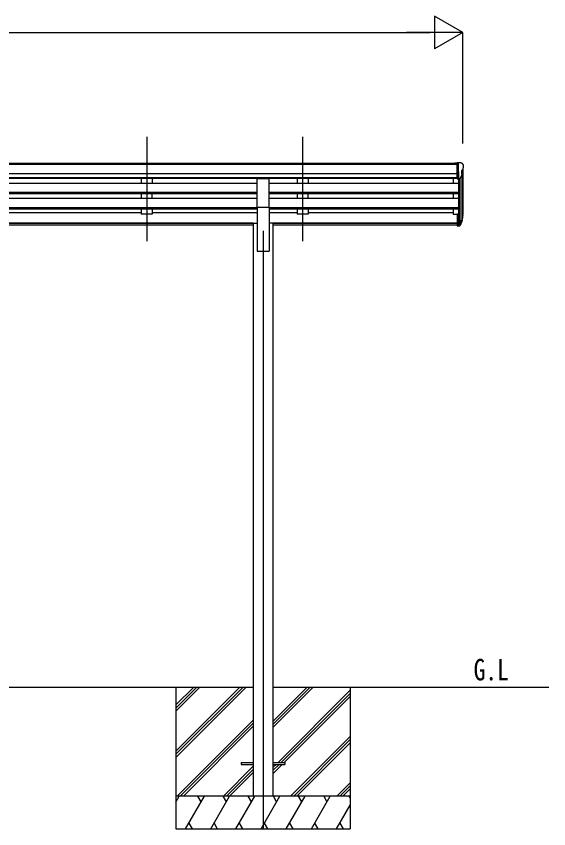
# Model space of a CAD drawing. Units: millimetres, scale not verified. Extents: x -12615 to 12615, y -8910 to 8910.
# Drawn here: x 52 to 2497, y -4865 to -1137 of the extents above; entities that cross this region are included whole.
import ezdxf
from ezdxf.enums import TextEntityAlignment as Align

# ---------------------------------------------------------------- set-up
doc = ezdxf.new("R2010")
doc.units = ezdxf.units.MM
doc.header["$LTSCALE"] = 40
for name, color, linetype in [('0-2_USER1', 3, 'Continuous'), ('0-3_YKK_12', 2, 'Continuous'), ('0-4_YKK_13', 4, 'Continuous'), ('0-5_YKK_A1', 4, 'Continuous'), ('0-6_YKK_D', 6, 'Continuous')]:
    doc.layers.add(name, color=color, linetype=linetype)
doc.styles.add('ＭＳ ゴシック', font='')
doc.styles.get('ＭＳ ゴシック').set_extended_font_data('MS Gothic')

msp = doc.modelspace()

# ---------------------------------------------------------------- linework, layer by layer
at = {"layer": '0-3_YKK_12'}
for p, q in [((651.26, -1690.6), (651.26, -2168.11)), ((1367.26, -1690.6), (1367.26, -2168.11)), ((1185.26, -2121.43), (1185.26, -4865))]:
    msp.add_line(p, q, dxfattribs=at)
at = {"layer": '0-4_YKK_13'}
for p, q in [((2076.76, -1810), (2066.76, -1810.09)), ((2066.76, -1811.6), (2066.76, -1810.09)), ((2076.76, -1881.98), (2076.76, -1810)), ((2095.26, -1810), (2076.76, -1810)), ((2083.26, -1882.98), (2083.26, -1810)), ((2095.26, -1810), (2097.59, -1810.14)), ((2098.35, -1810.57), (2102.42, -1816.38)), ((2105.26, -1819.37), (2105.26, -1820)), ((2097.26, -1844.51), (2097.26, -1860.79)), ((2102.73, -1841.18), (2097.41, -1844.25)), ((1157.76, -2012.43), (1157.76, -1880.63)), ((1157.76, -1880.63), (1212.76, -1880.63)), ((1212.76, -2012.43), (1212.76, -1880.63)), ((2076.76, -1881.98), (2083.26, -1881.98)), ((2083.26, -1882.98), (2088.47, -1882.67)), ((2090.88, -1881.17), (2099.89, -1865.58)), ((1157.76, -2012.43), (1212.76, -2012.43)), ((2076.76, -2043.72), (2076.76, -2097.76)), ((2076.76, -2043.72), (2083.26, -2043.72)), ((2083.26, -2043.72), (2083.26, -2098.5)), ((2076.76, -2083.86), (2083.26, -2083.86)), ((2089.69, -2088.08), (2097.45, -2072.67)), ((2098.9, -2073.03), (2090.7, -2089.21)), ((2099.51, -2073.59), (2090.7, -2097.14)), ((2101.56, -2056.54), (2098.29, -2063.6)), ((2102.17, -2057.91), (2098.29, -2065.86)), ((2099.85, -2069.19), (2099.51, -2073.59)), ((2076.76, -2088.73), (2083.26, -2088.73)), ((2076.76, -2097.76), (2083.26, -2097.76)), ((2083.26, -2088.75), (2088.39, -2088.75)), ((2083.26, -2090.56), (2088.11, -2090.56)), ((2083.26, -2098.5), (2088.11, -2098.5)), ((1085.26, -4560.5), (1085.26, -4569.5)), ((1085.26, -4560.5), (1140.06, -4560.5)), ((1085.26, -4569.5), (1140.06, -4569.5)), ((1230.46, -4560.5), (1285.26, -4560.5)), ((1230.46, -4569.5), (1285.26, -4569.5)), ((1285.26, -4560.5), (1285.26, -4569.5))]:
    msp.add_line(p, q, dxfattribs=at)
for centre, radius, start, end in [((2097.53, -1811.14), 1, 35, 86.5), ((2102.26, -1819.37), 3, 0, 87), ((1903.26, -1820), 202, 355.05096, 0), ((2097.56, -1844.51), 0.3, 120, 180), ((2097.56, -1860.79), 0.3, 180, 265.2833), ((2097.29, -1864.08), 3, 330, 85.2833), ((2098.35, -1836.81), 6.18, 315.00103, 354.2965), ((2088.29, -1879.67), 3, 273.5, 330), ((2072.67, -2047.04), 30.41, 341.80266, 352.8448), ((2074.08, -2048.8), 29.53, 342.01856, 353.49194)]:
    msp.add_arc(centre, radius, start, end, dxfattribs=at)
for centre, major_axis, ratio, start_param, end_param in [((2015.4, -2042.55), (-87.93, 4.42), 0.541684, 3.060334, 3.2172517), ((2014.61, -2049.23), (89.06, 1.43), 0.57596, 6.1985533, 6.3701348), ((2013.34, -2049.13), (88.05, 0), 0.90356, 5.9828017, 6.0168888), ((2098.55, -2069.19), (-1.3, 0), 0.90356, 2.9359903, 4.9130961), ((2012.63, -2053), (89.07, 0), 0.90356, 6.0316505, 6.077583), ((2088.11, -2087.85), (3, 0), 0.90356, 4.712389, 5.7595865), ((2088.11, -2095.79), (-3, 0), 0.90356, 1.5707963, 2.6179939), ((2088.39, -2087.4), (1.5, 0), 0.90356, 4.712389, 5.7595865)]:
    msp.add_ellipse(centre, major_axis=major_axis, ratio=ratio, start_param=start_param, end_param=end_param, dxfattribs=at)
at = {"layer": '0-5_YKK_A1'}
for p, q in [((2076.76, -1811.6), (-2206.24, -1811.6)), ((2076.76, -1816.82), (-2206.24, -1816.82)), ((2076.76, -1860.35), (-2206.24, -1860.35)), ((2083.26, -1851.1), (2083.26, -2043.72)), ((2103.26, -1840.58), (2103.26, -2043.36)), ((2076.76, -1878.2), (-2206.24, -1878.2)), ((1157.76, -1881.45), (-1287.24, -1881.45)), ((626.26, -1881.55), (626.26, -1903.42)), ((676.26, -1881.55), (676.26, -1903.42)), ((2076.76, -1881.45), (1212.76, -1881.45)), ((1342.26, -1881.55), (1342.26, -1903.42)), ((1392.26, -1881.55), (1392.26, -1903.42)), ((2058.26, -1881.45), (2058.26, -1903.52)), ((2089.26, -1882.51), (2089.27, -2088.5)), ((2098.29, -1868.35), (2098.29, -2070.07)), ((1157.76, -1903.52), (-1287.24, -1903.52)), ((676.26, -1903.42), (626.26, -1903.42)), ((2083.26, -1903.52), (1212.76, -1903.52)), ((1392.26, -1903.42), (1342.26, -1903.42)), ((1157.76, -1945.39), (-1287.24, -1945.39)), ((1157.76, -1946.89), (-1287.24, -1946.89)), ((1157.76, -1951.21), (-1287.24, -1951.21)), ((1157.76, -1973.62), (-1287.24, -1973.62)), ((626.26, -1951.21), (626.26, -1973.52)), ((676.26, -1973.52), (626.26, -1973.52)), ((676.26, -1973.52), (676.26, -1951.21)), ((2083.26, -1945.39), (1212.76, -1945.39)), ((2083.26, -1946.89), (1212.76, -1946.89)), ((2083.26, -1951.21), (1212.76, -1951.21)), ((2083.26, -1973.62), (1212.76, -1973.62)), ((1342.26, -1951.21), (1342.26, -1973.52)), ((1392.26, -1973.52), (1342.26, -1973.52)), ((1392.26, -1973.52), (1392.26, -1951.21)), ((2058.26, -1951.21), (2058.26, -1973.62)), ((1157.76, -2012.43), (1157.76, -2215)), ((1212.76, -2012.43), (1212.76, -2215)), ((1157.76, -2015.5), (-1287.24, -2015.5)), ((1157.76, -2016.99), (-1287.24, -2016.99)), ((1157.76, -2021.31), (-1287.24, -2021.31)), ((626.26, -2039.41), (-39.74, -2039.41)), ((626.26, -2021.31), (626.26, -2044.36)), ((676.26, -2044.36), (626.26, -2044.36)), ((676.26, -2021.31), (676.26, -2044.36)), ((1157.76, -2039.41), (676.26, -2039.41)), ((2083.26, -2015.5), (1212.76, -2015.5)), ((2083.26, -2016.99), (1212.76, -2016.99)), ((2083.26, -2021.31), (1212.76, -2021.31)), ((1342.26, -2039.41), (1212.76, -2039.41)), ((1342.26, -2021.31), (1342.26, -2044.36)), ((1392.26, -2044.36), (1342.26, -2044.36)), ((1392.26, -2021.31), (1392.26, -2044.36)), ((2058.26, -2039.41), (1392.26, -2039.41)), ((2058.26, -2021.31), (2058.26, -2044.36)), ((2058.26, -2044.36), (2076.76, -2044.36)), ((1140.06, -2086.43), (-1269.54, -2086.43)), ((1140.06, -2087.82), (-1269.54, -2087.82)), ((1140.06, -2086), (1140.06, -4715)), ((1140.06, -2086), (1157.76, -2086)), ((1230.46, -2086), (1212.76, -2086)), ((1230.46, -2086), (1230.46, -4715)), ((2076.76, -2086.43), (1230.46, -2086.43)), ((2076.76, -2087.82), (1230.46, -2087.82)), ((1140.06, -2095.51), (-1269.54, -2095.51)), ((2076.76, -2095.51), (1230.46, -2095.51)), ((1157.76, -2215), (1212.76, -2215)), ((-1269.54, -4215), (1140.26, -4215)), ((785.06, -4215), (785.06, -4865)), ((785.06, -4509.18), (1079.24, -4215)), ((785.06, -4523.32), (1093.38, -4215)), ((785.06, -4537.46), (1107.52, -4215)), ((785.06, -4325.33), (895.39, -4215)), ((785.06, -4311.19), (881.25, -4215)), ((785.06, -4297.05), (867.11, -4215)), ((1230.46, -4215), (2497.29, -4215)), ((1230.46, -4400.43), (1415.89, -4215)), ((1230.46, -4386.29), (1401.75, -4215)), ((1230.46, -4372.15), (1387.61, -4215)), ((1254.24, -4560.5), (1585.06, -4229.68)), ((1268.38, -4560.5), (1585.06, -4243.82)), ((1585.06, -4215), (1585.06, -4865)), ((1282.52, -4560.5), (1585.06, -4257.96)), ((791.37, -4715), (1139.86, -4366.51)), ((805.51, -4715), (1139.86, -4380.65)), ((819.65, -4715), (1139.86, -4394.79)), ((1311.87, -4715), (1585.06, -4441.81)), ((1326.01, -4715), (1585.06, -4455.95)), ((1340.15, -4715), (1585.06, -4470.09)), ((1003.5, -4715), (1140.06, -4578.44)), ((1230.46, -4612.56), (1273.52, -4569.5)), ((1230.46, -4584.28), (1245.24, -4569.5)), ((1230.46, -4598.42), (1259.38, -4569.5)), ((1017.64, -4715), (1140.06, -4592.58)), ((1031.79, -4715), (1140.06, -4606.73)), ((1524, -4715), (1585.06, -4653.94)), ((1538.14, -4715), (1585.06, -4668.08)), ((1552.29, -4715), (1585.06, -4682.23)), ((1585.06, -4715), (785.06, -4715)), ((785.06, -4742.5), (800.94, -4715)), ((829.81, -4865), (916.41, -4715)), ((901.41, -4740.98), (886.41, -4715)), ((945.28, -4865), (1031.88, -4715)), ((1016.88, -4740.98), (1001.88, -4715)), ((1060.75, -4865), (1147.35, -4715)), ((1132.35, -4740.98), (1117.35, -4715)), ((1176.22, -4865), (1262.82, -4715)), ((1247.82, -4740.98), (1232.82, -4715)), ((1291.69, -4865), (1378.29, -4715)), ((1363.29, -4740.98), (1348.29, -4715)), ((1407.16, -4865), (1493.76, -4715)), ((1463.76, -4715), (1478.76, -4740.98)), ((1579.23, -4715), (1585.06, -4725.1)), ((1522.63, -4865), (1585.06, -4756.86)), ((844.8, -4839.02), (859.8, -4865)), ((960.27, -4839.02), (975.27, -4865)), ((1075.75, -4839.02), (1090.75, -4865)), ((1191.22, -4839.02), (1206.21, -4865)), ((1306.69, -4839.02), (1321.68, -4865)), ((1422.16, -4839.02), (1437.15, -4865)), ((1537.62, -4839.02), (1552.62, -4865)), ((785.06, -4865), (1585.06, -4865))]:
    msp.add_line(p, q, dxfattribs=at)
at = {"layer": '0-6_YKK_D'}
for p, q in [((2103.26, -1211.6), (1973.36, -1136.6)), ((1973.36, -1136.6), (1973.36, -1286.6)), ((-2082.74, -1211.6), (1953.26, -1211.6)), ((2103.26, -1211.6), (1843.45, -1211.6)), ((2103.26, -1211.6), (1973.36, -1286.6)), ((2103.26, -1721.18), (2103.26, -1210.6))]:
    msp.add_line(p, q, dxfattribs=at)

# ---------------------------------------------------------------- texts
at = {"layer": '0-2_USER1', "style": 'ＭＳ ゴシック', "width": 0.8}
msp.add_text('G.L', height=98.97, dxfattribs=at).set_placement((2152.17, -4214.12), align=Align.BOTTOM_LEFT)

doc.saveas('drawing.dxf')
